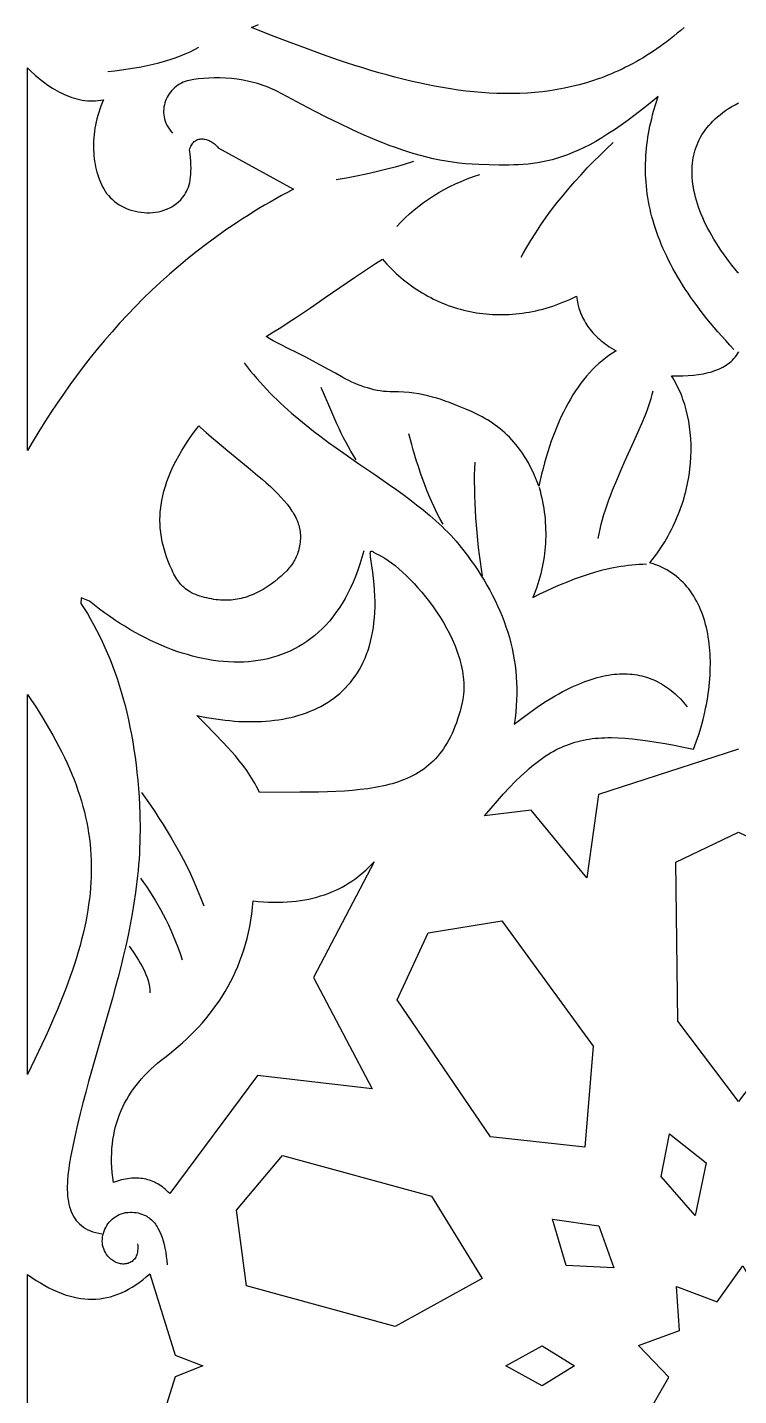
# Model space of a CAD drawing. Extents: x -332 to 348, y -263 to 352.
# Drawn here: x -270.8 to -243.5, y 89.7 to 142.4 of the extents above; entities that cross this region are included whole.
import ezdxf

# ---------------------------------------------------------------- set-up
doc = ezdxf.new("R2010")
doc.units = 0
doc.layers.add('LAYER_1', color=18, linetype='CONTINUOUS')
doc.layers.add('LAYER_2', color=174, linetype='CONTINUOUS')

msp = doc.modelspace()

# ---------------------------------------------------------------- linework, layer by layer
at = {"layer": 'LAYER_1'}
for points in [[(-245.561, 142.416), (-245.564, 142.413), (-245.694, 142.299), (-245.824, 142.189), (-245.954, 142.081), (-246.085, 141.977), (-246.216, 141.876), (-246.348, 141.777), (-246.48, 141.681), (-246.612, 141.589), (-246.744, 141.499), (-246.877, 141.412), (-247.01, 141.327), (-247.144, 141.245), (-247.278, 141.166), (-247.412, 141.09), (-247.546, 141.016), (-247.681, 140.945), (-247.816, 140.877), (-247.951, 140.81), (-248.087, 140.747), (-248.223, 140.686), (-248.36, 140.627), (-248.496, 140.571), (-248.633, 140.517), (-248.771, 140.465), (-248.909, 140.416), (-249.044, 140.37), (-249.324, 140.282), (-249.603, 140.204), (-249.883, 140.134), (-250.165, 140.073), (-250.448, 140.02), (-250.733, 139.975), (-251.019, 139.939), (-251.307, 139.909), (-251.596, 139.888), (-251.887, 139.873), (-252.178, 139.866), (-252.472, 139.866), (-252.767, 139.873), (-253.063, 139.886), (-253.36, 139.906), (-253.658, 139.932), (-253.958, 139.964), (-254.259, 140.002), (-254.56, 140.046), (-254.863, 140.096), (-255.167, 140.151), (-255.472, 140.211), (-255.777, 140.276), (-256.083, 140.345), (-256.39, 140.42), (-256.697, 140.499), (-257.005, 140.582), (-257.314, 140.669), (-257.623, 140.759), (-257.932, 140.854), (-258.241, 140.951), (-258.551, 141.052), (-258.86, 141.156), (-259.482, 141.372), (-260.102, 141.597), (-260.722, 141.83), (-261.341, 142.069), (-261.958, 142.312), (-262.217, 142.415), (-261.948, 142.523)], [(-243.463, 132.951), (-243.488, 132.98), (-243.608, 133.123), (-243.723, 133.265), (-243.835, 133.408), (-243.942, 133.55), (-244.045, 133.693), (-244.145, 133.835), (-244.239, 133.976), (-244.33, 134.117), (-244.417, 134.258), (-244.499, 134.398), (-244.577, 134.538), (-244.651, 134.676), (-244.721, 134.814), (-244.786, 134.951), (-244.847, 135.087), (-244.904, 135.222), (-244.957, 135.356), (-245.005, 135.489), (-245.049, 135.62), (-245.088, 135.75), (-245.124, 135.879), (-245.155, 136.006), (-245.182, 136.131), (-245.205, 136.255), (-245.223, 136.377), (-245.238, 136.497), (-245.248, 136.616), (-245.255, 136.733), (-245.257, 136.848), (-245.255, 136.961), (-245.25, 137.072), (-245.24, 137.182), (-245.226, 137.289), (-245.209, 137.395), (-245.188, 137.499), (-245.162, 137.602), (-245.133, 137.702), (-245.1, 137.802), (-245.063, 137.899), (-245.022, 137.996), (-244.977, 138.091), (-244.927, 138.184), (-244.874, 138.276), (-244.815, 138.367), (-244.753, 138.457), (-244.686, 138.546), (-244.613, 138.634), (-244.536, 138.72), (-244.454, 138.805), (-244.367, 138.889), (-244.275, 138.972), (-244.177, 139.053), (-244.073, 139.133), (-243.964, 139.211), (-243.85, 139.288), (-243.729, 139.363), (-243.602, 139.436), (-243.47, 139.507), (-243.463, 139.511)], [(-243.463, 114.632), (-248.853, 112.884), (-249.305, 109.669), (-251.448, 112.275), (-253.239, 112.059), (-252.988, 112.357), (-252.745, 112.638), (-252.51, 112.901), (-252.281, 113.146), (-252.059, 113.375), (-251.842, 113.588), (-251.629, 113.784), (-251.524, 113.876), (-251.419, 113.965), (-251.315, 114.049), (-251.212, 114.13), (-251.109, 114.207), (-251.007, 114.281), (-250.905, 114.351), (-250.803, 114.417), (-250.7, 114.48), (-250.598, 114.539), (-250.496, 114.595), (-250.393, 114.647), (-250.29, 114.696), (-250.186, 114.742), (-250.082, 114.785), (-249.977, 114.824), (-249.871, 114.861), (-249.764, 114.894), (-249.656, 114.924), (-249.547, 114.951), (-249.436, 114.976), (-249.324, 114.997), (-249.211, 115.016), (-249.096, 115.032), (-248.98, 115.045), (-248.861, 115.055), (-248.741, 115.063), (-248.618, 115.068), (-248.494, 115.071), (-248.367, 115.071), (-248.106, 115.064), (-247.835, 115.047), (-247.553, 115.022), (-247.259, 114.988), (-246.952, 114.946), (-246.632, 114.896), (-246.297, 114.839), (-245.946, 114.774), (-245.58, 114.703), (-245.196, 114.626), (-245.092, 114.909), (-244.996, 115.194), (-244.91, 115.481), (-244.832, 115.768), (-244.764, 116.056), (-244.733, 116.199), (-244.705, 116.343), (-244.679, 116.486), (-244.655, 116.629), (-244.634, 116.771), (-244.615, 116.913), (-244.598, 117.055), (-244.584, 117.196), (-244.573, 117.336), (-244.563, 117.475), (-244.557, 117.614), (-244.553, 117.752), (-244.551, 117.889), (-244.552, 118.025), (-244.556, 118.16), (-244.562, 118.293), (-244.57, 118.425), (-244.582, 118.557), (-244.596, 118.686), (-244.612, 118.814), (-244.631, 118.941), (-244.653, 119.066), (-244.678, 119.19), (-244.705, 119.312), (-244.735, 119.431), (-244.768, 119.549), (-244.804, 119.666), (-244.842, 119.78), (-244.883, 119.892), (-244.927, 120.001), (-244.974, 120.109), (-245.024, 120.214), (-245.077, 120.317), (-245.132, 120.418), (-245.191, 120.516), (-245.252, 120.611), (-245.316, 120.704), (-245.383, 120.794), (-245.454, 120.881), (-245.527, 120.965), (-245.603, 121.046), (-245.682, 121.125), (-245.765, 121.2), (-245.85, 121.272), (-245.938, 121.341), (-246.03, 121.406), (-246.125, 121.469), (-246.223, 121.527), (-246.324, 121.583), (-246.428, 121.634), (-246.535, 121.682), (-246.646, 121.726), (-246.759, 121.767), (-246.876, 121.803), (-246.787, 121.916), (-246.701, 122.029), (-246.617, 122.143), (-246.537, 122.259), (-246.458, 122.375), (-246.383, 122.491), (-246.31, 122.609), (-246.24, 122.727), (-246.173, 122.845), (-246.108, 122.965), (-246.046, 123.084), (-245.986, 123.205), (-245.929, 123.325), (-245.875, 123.446), (-245.823, 123.568), (-245.774, 123.69), (-245.727, 123.811), (-245.682, 123.934), (-245.641, 124.056), (-245.601, 124.179), (-245.564, 124.301), (-245.53, 124.424), (-245.498, 124.546), (-245.468, 124.669), (-245.441, 124.791), (-245.416, 124.914), (-245.393, 125.036), (-245.373, 125.157), (-245.339, 125.4), (-245.314, 125.642), (-245.299, 125.881), (-245.292, 126.118), (-245.294, 126.353), (-245.304, 126.584), (-245.323, 126.813), (-245.35, 127.037), (-245.386, 127.258), (-245.429, 127.474), (-245.48, 127.685), (-245.539, 127.892), (-245.606, 128.092), (-245.642, 128.191), (-245.68, 128.287), (-245.72, 128.382), (-245.761, 128.476), (-245.805, 128.568), (-245.85, 128.658), (-245.897, 128.747), (-245.946, 128.833), (-245.996, 128.918), (-246.049, 129.001), (-245.829, 128.996), (-245.615, 128.998), (-245.406, 129.008), (-245.203, 129.024), (-245.007, 129.049), (-244.818, 129.081), (-244.726, 129.101), (-244.637, 129.122), (-244.549, 129.145), (-244.464, 129.171), (-244.381, 129.199), (-244.301, 129.229), (-244.223, 129.262), (-244.148, 129.296), (-244.075, 129.334), (-244.005, 129.373), (-243.937, 129.415), (-243.873, 129.459), (-243.811, 129.506), (-243.753, 129.556), (-243.697, 129.608), (-243.645, 129.662), (-243.596, 129.719), (-243.55, 129.779), (-243.507, 129.842), (-243.468, 129.907), (-243.468, 129.925), (-243.463, 129.916)], [(-270.841, 87.361), (-270.841, 94.403), (-270.671, 94.285), (-270.502, 94.175), (-270.337, 94.073), (-270.173, 93.979), (-270.011, 93.893), (-269.851, 93.814), (-269.693, 93.743), (-269.537, 93.679), (-269.383, 93.623), (-269.23, 93.575), (-269.079, 93.535), (-268.929, 93.502), (-268.781, 93.477), (-268.634, 93.459), (-268.488, 93.449), (-268.344, 93.446), (-268.2, 93.451), (-268.058, 93.464), (-267.917, 93.484), (-267.776, 93.511), (-267.636, 93.546), (-267.497, 93.589), (-267.358, 93.639), (-267.22, 93.697), (-267.083, 93.762), (-266.946, 93.834), (-266.809, 93.914), (-266.672, 94.001), (-266.536, 94.096), (-266.399, 94.198), (-266.263, 94.307), (-266.126, 94.424), (-265.147, 91.298), (-264.085, 90.882), (-265.147, 90.466), (-266.126, 87.34)]]:
    msp.add_lwpolyline(points, dxfattribs=at)
for points in [[(-270.694, 140.718), (-270.541, 140.581), (-270.382, 140.447), (-270.217, 140.318), (-270.047, 140.195), (-269.872, 140.079), (-269.783, 140.025), (-269.692, 139.973), (-269.601, 139.923), (-269.508, 139.876), (-269.414, 139.832), (-269.319, 139.791), (-269.224, 139.753), (-269.127, 139.719), (-269.03, 139.688), (-268.932, 139.661), (-268.833, 139.637), (-268.733, 139.618), (-268.632, 139.603), (-268.531, 139.593), (-268.429, 139.587), (-268.327, 139.586), (-268.224, 139.589), (-268.12, 139.598), (-268.017, 139.612), (-267.912, 139.631), (-267.963, 139.509), (-268.011, 139.386), (-268.054, 139.263), (-268.094, 139.14), (-268.13, 139.017), (-268.163, 138.895), (-268.191, 138.772), (-268.217, 138.65), (-268.238, 138.529), (-268.256, 138.408), (-268.271, 138.287), (-268.282, 138.168), (-268.29, 138.05), (-268.294, 137.932), (-268.296, 137.816), (-268.294, 137.701), (-268.288, 137.587), (-268.28, 137.475), (-268.268, 137.364), (-268.254, 137.255), (-268.236, 137.148), (-268.215, 137.042), (-268.191, 136.939), (-268.165, 136.838), (-268.135, 136.739), (-268.103, 136.642), (-268.067, 136.547), (-268.029, 136.456), (-267.989, 136.366), (-267.945, 136.28), (-267.899, 136.196), (-267.851, 136.115), (-267.789, 136.025), (-267.721, 135.939), (-267.647, 135.858), (-267.568, 135.782), (-267.485, 135.711), (-267.396, 135.645), (-267.304, 135.585), (-267.208, 135.529), (-267.108, 135.479), (-267.006, 135.435), (-266.901, 135.395), (-266.793, 135.362), (-266.684, 135.334), (-266.574, 135.311), (-266.463, 135.295), (-266.351, 135.284), (-266.238, 135.279), (-266.126, 135.28), (-266.015, 135.287), (-265.905, 135.3), (-265.795, 135.319), (-265.688, 135.344), (-265.583, 135.376), (-265.48, 135.414), (-265.38, 135.459), (-265.284, 135.51), (-265.191, 135.567), (-265.103, 135.632), (-265.018, 135.703), (-264.939, 135.78), (-264.865, 135.865), (-264.797, 135.957), (-264.752, 136.027), (-264.711, 136.102), (-264.675, 136.182), (-264.643, 136.266), (-264.616, 136.355), (-264.592, 136.449), (-264.573, 136.549), (-264.559, 136.653), (-264.549, 136.763), (-264.543, 136.879), (-264.541, 137), (-264.544, 137.127), (-264.552, 137.26), (-264.564, 137.399), (-264.58, 137.545), (-264.6, 137.697), (-264.585, 137.749), (-264.567, 137.798), (-264.547, 137.843), (-264.525, 137.884), (-264.501, 137.922), (-264.474, 137.957), (-264.446, 137.988), (-264.416, 138.015), (-264.384, 138.04), (-264.351, 138.061), (-264.317, 138.079), (-264.281, 138.094), (-264.244, 138.105), (-264.206, 138.113), (-264.168, 138.119), (-264.128, 138.121), (-264.088, 138.12), (-264.047, 138.117), (-264.006, 138.11), (-263.965, 138.101), (-263.923, 138.088), (-263.882, 138.073), (-263.84, 138.055), (-263.799, 138.035), (-263.758, 138.012), (-263.718, 137.986), (-263.678, 137.958), (-263.638, 137.927), (-263.6, 137.893), (-263.562, 137.858), (-263.526, 137.819), (-263.491, 137.779), (-260.601, 136.182), (-260.828, 136.061), (-261.053, 135.939), (-261.275, 135.815), (-261.495, 135.69), (-261.712, 135.564), (-261.926, 135.436), (-262.138, 135.307), (-262.347, 135.176), (-262.554, 135.045), (-262.758, 134.911), (-262.96, 134.777), (-263.16, 134.641), (-263.357, 134.504), (-263.551, 134.366), (-263.934, 134.085), (-264.307, 133.8), (-264.672, 133.509), (-265.027, 133.214), (-265.375, 132.915), (-265.713, 132.611), (-266.044, 132.302), (-266.367, 131.989), (-266.682, 131.672), (-266.989, 131.352), (-267.29, 131.027), (-267.583, 130.698), (-267.869, 130.365), (-268.149, 130.029), (-268.422, 129.69), (-268.689, 129.347), (-268.949, 129.001), (-269.204, 128.651), (-269.453, 128.299), (-269.697, 127.943), (-269.936, 127.585), (-270.169, 127.224), (-270.398, 126.861), (-270.621, 126.495), (-270.841, 126.126), (-270.841, 140.858)], [(-257.088, 133.395), (-257.003, 133.299), (-256.915, 133.206), (-256.826, 133.115), (-256.735, 133.026), (-256.643, 132.939), (-256.549, 132.854), (-256.454, 132.771), (-256.357, 132.691), (-256.259, 132.612), (-256.16, 132.536), (-256.059, 132.462), (-255.957, 132.391), (-255.853, 132.321), (-255.748, 132.254), (-255.642, 132.19), (-255.535, 132.127), (-255.427, 132.067), (-255.317, 132.009), (-255.207, 131.954), (-255.095, 131.9), (-254.982, 131.85), (-254.868, 131.801), (-254.754, 131.755), (-254.638, 131.712), (-254.521, 131.671), (-254.404, 131.632), (-254.285, 131.596), (-254.166, 131.562), (-254.046, 131.531), (-253.925, 131.502), (-253.803, 131.476), (-253.681, 131.452), (-253.558, 131.431), (-253.434, 131.413), (-253.31, 131.397), (-253.185, 131.384), (-253.06, 131.373), (-252.934, 131.365), (-252.808, 131.36), (-252.681, 131.357), (-252.554, 131.357), (-252.426, 131.359), (-252.298, 131.365), (-252.169, 131.373), (-252.041, 131.384), (-251.912, 131.397), (-251.782, 131.413), (-251.653, 131.433), (-251.523, 131.455), (-251.394, 131.479), (-251.264, 131.507), (-251.134, 131.537), (-251.004, 131.57), (-250.874, 131.607), (-250.744, 131.646), (-250.614, 131.687), (-250.484, 131.732), (-250.354, 131.78), (-250.224, 131.831), (-250.094, 131.884), (-249.965, 131.941), (-249.836, 132.001), (-249.707, 132.063), (-249.683, 131.91), (-249.651, 131.759), (-249.61, 131.61), (-249.587, 131.537), (-249.562, 131.464), (-249.534, 131.392), (-249.504, 131.321), (-249.472, 131.25), (-249.437, 131.18), (-249.4, 131.111), (-249.361, 131.043), (-249.319, 130.976), (-249.275, 130.909), (-249.228, 130.843), (-249.178, 130.778), (-249.126, 130.714), (-249.071, 130.65), (-249.013, 130.588), (-248.952, 130.526), (-248.889, 130.466), (-248.822, 130.406), (-248.753, 130.347), (-248.681, 130.289), (-248.605, 130.232), (-248.527, 130.176), (-248.445, 130.121), (-248.361, 130.067), (-248.273, 130.014), (-248.182, 129.962), (-248.321, 129.874), (-248.457, 129.782), (-248.59, 129.683), (-248.719, 129.58), (-248.846, 129.471), (-248.969, 129.357), (-249.089, 129.238), (-249.205, 129.114), (-249.319, 128.985), (-249.429, 128.851), (-249.537, 128.712), (-249.642, 128.568), (-249.743, 128.419), (-249.842, 128.265), (-249.937, 128.107), (-250.03, 127.944), (-250.12, 127.777), (-250.207, 127.605), (-250.292, 127.428), (-250.373, 127.248), (-250.452, 127.062), (-250.529, 126.873), (-250.602, 126.679), (-250.673, 126.481), (-250.742, 126.278), (-250.808, 126.072), (-250.871, 125.862), (-250.932, 125.647), (-250.991, 125.429), (-251.047, 125.207), (-251.101, 124.98), (-251.152, 124.751), (-251.215, 124.914), (-251.279, 125.072), (-251.346, 125.224), (-251.414, 125.369), (-251.484, 125.509), (-251.556, 125.644), (-251.63, 125.773), (-251.706, 125.897), (-251.783, 126.016), (-251.862, 126.13), (-251.943, 126.24), (-252.026, 126.345), (-252.11, 126.445), (-252.195, 126.541), (-252.282, 126.633), (-252.371, 126.721), (-252.461, 126.805), (-252.552, 126.885), (-252.645, 126.962), (-252.739, 127.036), (-252.834, 127.106), (-252.931, 127.174), (-253.029, 127.238), (-253.128, 127.3), (-253.229, 127.359), (-253.33, 127.416), (-253.536, 127.522), (-253.747, 127.621), (-253.961, 127.713), (-254.281, 127.844), (-254.598, 127.969), (-254.758, 128.027), (-254.919, 128.083), (-255.083, 128.135), (-255.25, 128.183), (-255.42, 128.228), (-255.594, 128.267), (-255.774, 128.302), (-255.959, 128.33), (-256.151, 128.353), (-256.35, 128.37), (-256.557, 128.379), (-256.773, 128.382), (-256.892, 128.384), (-257.012, 128.39), (-257.133, 128.402), (-257.255, 128.419), (-257.377, 128.44), (-257.5, 128.466), (-257.622, 128.497), (-257.745, 128.531), (-257.867, 128.569), (-257.989, 128.612), (-258.109, 128.658), (-258.229, 128.708), (-258.347, 128.761), (-258.464, 128.817), (-258.579, 128.877), (-258.692, 128.939), (-258.979, 129.101), (-259.244, 129.248), (-259.719, 129.503), (-260.128, 129.714), (-260.486, 129.893), (-260.804, 130.051), (-261.096, 130.2), (-261.376, 130.351), (-261.514, 130.43), (-261.655, 130.514), (-261.371, 130.688), (-261.087, 130.866), (-260.802, 131.05), (-260.516, 131.237), (-259.945, 131.621), (-259.376, 132.01), (-258.255, 132.78), (-257.708, 133.146), (-257.439, 133.322), (-257.173, 133.492)], [(-264.172, 127.007), (-263.96, 126.818), (-263.748, 126.634), (-263.538, 126.455), (-263.126, 126.113), (-262.341, 125.471), (-261.977, 125.168), (-261.807, 125.022), (-261.643, 124.877), (-261.486, 124.735), (-261.338, 124.594), (-261.199, 124.456), (-261.07, 124.32), (-260.951, 124.185), (-260.842, 124.053), (-260.741, 123.919), (-260.698, 123.859), (-260.655, 123.795), (-260.616, 123.732), (-260.579, 123.67), (-260.545, 123.608), (-260.513, 123.546), (-260.484, 123.485), (-260.458, 123.425), (-260.435, 123.365), (-260.414, 123.305), (-260.395, 123.245), (-260.379, 123.186), (-260.365, 123.126), (-260.354, 123.066), (-260.345, 123.005), (-260.338, 122.944), (-260.334, 122.881), (-260.332, 122.817), (-260.333, 122.739), (-260.336, 122.663), (-260.342, 122.59), (-260.35, 122.519), (-260.36, 122.451), (-260.373, 122.385), (-260.388, 122.321), (-260.405, 122.259), (-260.424, 122.198), (-260.445, 122.139), (-260.468, 122.081), (-260.493, 122.025), (-260.52, 121.969), (-260.549, 121.914), (-260.58, 121.859), (-260.614, 121.805), (-260.65, 121.752), (-260.688, 121.699), (-260.728, 121.646), (-260.771, 121.594), (-260.816, 121.542), (-260.86, 121.493), (-260.965, 121.386), (-261.075, 121.283), (-261.195, 121.181), (-261.322, 121.08), (-261.456, 120.981), (-261.614, 120.872), (-261.687, 120.825), (-261.763, 120.779), (-261.84, 120.735), (-261.916, 120.693), (-261.993, 120.654), (-262.069, 120.618), (-262.145, 120.584), (-262.222, 120.552), (-262.299, 120.523), (-262.375, 120.496), (-262.452, 120.471), (-262.529, 120.449), (-262.607, 120.43), (-262.685, 120.412), (-262.763, 120.397), (-262.841, 120.385), (-262.92, 120.374), (-263, 120.367), (-263.08, 120.361), (-263.161, 120.358), (-263.242, 120.357), (-263.325, 120.359), (-263.408, 120.364), (-263.492, 120.371), (-263.578, 120.38), (-263.664, 120.393), (-263.752, 120.408), (-263.84, 120.426), (-263.93, 120.446), (-264.021, 120.47), (-264.199, 120.521), (-264.28, 120.548), (-264.361, 120.578), (-264.441, 120.612), (-264.518, 120.649), (-264.594, 120.691), (-264.669, 120.739), (-264.748, 120.797), (-264.78, 120.824), (-264.818, 120.857), (-264.855, 120.892), (-264.893, 120.93), (-264.93, 120.971), (-264.968, 121.015), (-265.006, 121.063), (-265.044, 121.114), (-265.083, 121.17), (-265.121, 121.229), (-265.159, 121.293), (-265.198, 121.362), (-265.236, 121.436), (-265.273, 121.514), (-265.357, 121.702), (-265.432, 121.888), (-265.498, 122.072), (-265.556, 122.254), (-265.606, 122.433), (-265.647, 122.612), (-265.682, 122.793), (-265.695, 122.877), (-265.707, 122.965), (-265.717, 123.053), (-265.725, 123.141), (-265.731, 123.228), (-265.735, 123.316), (-265.737, 123.403), (-265.737, 123.491), (-265.735, 123.579), (-265.732, 123.667), (-265.726, 123.755), (-265.718, 123.843), (-265.709, 123.932), (-265.697, 124.02), (-265.683, 124.11), (-265.668, 124.196), (-265.63, 124.38), (-265.584, 124.563), (-265.53, 124.748), (-265.467, 124.936), (-265.395, 125.126), (-265.314, 125.319), (-265.223, 125.515), (-265.124, 125.714), (-265.015, 125.916), (-264.896, 126.122), (-264.767, 126.331), (-264.629, 126.543), (-264.481, 126.758), (-264.323, 126.977), (-264.247, 127.077)], [(-257.575, 122.245), (-257.546, 122.232), (-257.512, 122.213), (-257.425, 122.162), (-257.374, 122.133), (-257.316, 122.104), (-257.203, 122.047), (-257.084, 121.976), (-256.957, 121.893), (-256.825, 121.797), (-256.688, 121.691), (-256.546, 121.573), (-256.402, 121.445), (-256.255, 121.306), (-256.106, 121.159), (-255.956, 121.002), (-255.807, 120.838), (-255.658, 120.666), (-255.511, 120.486), (-255.366, 120.3), (-255.224, 120.107), (-255.087, 119.91), (-254.954, 119.707), (-254.827, 119.499), (-254.706, 119.288), (-254.593, 119.073), (-254.488, 118.855), (-254.439, 118.745), (-254.392, 118.635), (-254.348, 118.524), (-254.306, 118.413), (-254.267, 118.302), (-254.23, 118.19), (-254.197, 118.078), (-254.166, 117.967), (-254.138, 117.855), (-254.114, 117.743), (-254.093, 117.631), (-254.075, 117.519), (-254.061, 117.408), (-254.05, 117.296), (-254.043, 117.186), (-254.039, 117.075), (-254.04, 116.965), (-254.044, 116.856), (-254.053, 116.747), (-254.066, 116.639), (-254.083, 116.532), (-254.104, 116.426), (-254.144, 116.257), (-254.186, 116.095), (-254.231, 115.937), (-254.279, 115.785), (-254.329, 115.639), (-254.382, 115.497), (-254.437, 115.361), (-254.495, 115.229), (-254.556, 115.103), (-254.619, 114.981), (-254.685, 114.864), (-254.754, 114.752), (-254.825, 114.644), (-254.899, 114.541), (-254.975, 114.442), (-255.055, 114.347), (-255.136, 114.256), (-255.221, 114.17), (-255.308, 114.087), (-255.397, 114.008), (-255.489, 113.933), (-255.584, 113.862), (-255.682, 113.794), (-255.782, 113.73), (-255.884, 113.669), (-255.99, 113.612), (-256.097, 113.558), (-256.208, 113.507), (-256.321, 113.459), (-256.437, 113.413), (-256.555, 113.371), (-256.676, 113.332), (-256.799, 113.295), (-256.925, 113.26), (-257.054, 113.229), (-257.185, 113.199), (-257.319, 113.172), (-257.455, 113.147), (-257.736, 113.103), (-258.027, 113.067), (-258.328, 113.038), (-258.64, 113.015), (-258.962, 112.997), (-259.294, 112.984), (-259.636, 112.975), (-259.989, 112.969), (-260.352, 112.966), (-261.906, 112.962), (-261.961, 113.074), (-262.018, 113.184), (-262.077, 113.292), (-262.138, 113.398), (-262.201, 113.502), (-262.265, 113.604), (-262.399, 113.802), (-262.539, 113.994), (-262.683, 114.181), (-262.833, 114.363), (-262.988, 114.541), (-263.146, 114.716), (-263.307, 114.888), (-263.638, 115.231), (-263.976, 115.574), (-264.317, 115.925), (-264.135, 115.886), (-263.952, 115.851), (-263.77, 115.819), (-263.589, 115.79), (-263.409, 115.765), (-263.229, 115.743), (-263.05, 115.724), (-262.872, 115.709), (-262.696, 115.697), (-262.52, 115.69), (-262.346, 115.685), (-262.173, 115.685), (-262.002, 115.688), (-261.833, 115.694), (-261.665, 115.705), (-261.499, 115.719), (-261.334, 115.738), (-261.172, 115.76), (-261.012, 115.786), (-260.854, 115.816), (-260.699, 115.85), (-260.545, 115.888), (-260.395, 115.931), (-260.247, 115.977), (-260.101, 116.028), (-259.959, 116.083), (-259.819, 116.142), (-259.682, 116.205), (-259.548, 116.273), (-259.418, 116.345), (-259.291, 116.421), (-259.167, 116.502), (-259.047, 116.588), (-258.93, 116.678), (-258.817, 116.773), (-258.708, 116.872), (-258.602, 116.976), (-258.501, 117.084), (-258.403, 117.198), (-258.31, 117.316), (-258.221, 117.439), (-258.137, 117.566), (-258.057, 117.699), (-257.981, 117.837), (-257.91, 117.979), (-257.844, 118.127), (-257.783, 118.28), (-257.727, 118.437), (-257.675, 118.6), (-257.629, 118.769), (-257.589, 118.942), (-257.553, 119.12), (-257.523, 119.304), (-257.499, 119.494), (-257.48, 119.688), (-257.467, 119.888), (-257.46, 120.094), (-257.458, 120.305), (-257.463, 120.521), (-257.474, 120.743), (-257.491, 120.971), (-257.515, 121.204), (-257.545, 121.444), (-257.581, 121.688), (-257.619, 121.936), (-257.631, 122.029), (-257.638, 122.103), (-257.64, 122.161), (-257.638, 122.202), (-257.63, 122.23), (-257.624, 122.239), (-257.617, 122.245), (-257.609, 122.249), (-257.599, 122.25)], [(-270.685, 116.504), (-270.534, 116.276), (-270.389, 116.049), (-270.248, 115.825), (-270.113, 115.602), (-269.983, 115.381), (-269.858, 115.162), (-269.739, 114.944), (-269.625, 114.728), (-269.515, 114.514), (-269.411, 114.3), (-269.312, 114.088), (-269.218, 113.876), (-269.129, 113.666), (-269.046, 113.457), (-268.967, 113.248), (-268.893, 113.04), (-268.824, 112.833), (-268.761, 112.626), (-268.702, 112.419), (-268.648, 112.212), (-268.6, 112.006), (-268.556, 111.8), (-268.517, 111.594), (-268.483, 111.387), (-268.454, 111.18), (-268.43, 110.973), (-268.411, 110.765), (-268.396, 110.557), (-268.387, 110.348), (-268.382, 110.139), (-268.382, 109.928), (-268.387, 109.716), (-268.396, 109.504), (-268.411, 109.29), (-268.43, 109.075), (-268.454, 108.858), (-268.483, 108.64), (-268.516, 108.421), (-268.554, 108.199), (-268.597, 107.976), (-268.645, 107.751), (-268.697, 107.524), (-268.753, 107.294), (-268.815, 107.063), (-268.881, 106.829), (-268.951, 106.593), (-269.027, 106.354), (-269.106, 106.113), (-269.191, 105.869), (-269.279, 105.622), (-269.373, 105.372), (-269.471, 105.119), (-269.573, 104.863), (-269.68, 104.603), (-269.791, 104.341), (-269.907, 104.075), (-270.027, 103.805), (-270.152, 103.531), (-270.281, 103.254), (-270.552, 102.688), (-270.841, 102.106), (-270.841, 116.735)], [(-241.051, 110.27), (-241.123, 104.149), (-243.463, 101.055), (-245.803, 104.149), (-245.875, 110.27), (-243.463, 111.436)], [(-259.822, 105.839), (-257.574, 101.552), (-261.989, 102.056), (-265.361, 97.517), (-265.416, 97.573), (-265.472, 97.626), (-265.529, 97.677), (-265.587, 97.724), (-265.645, 97.769), (-265.704, 97.811), (-265.764, 97.851), (-265.825, 97.887), (-265.887, 97.921), (-265.949, 97.952), (-266.012, 97.981), (-266.077, 98.006), (-266.141, 98.029), (-266.207, 98.049), (-266.274, 98.066), (-266.341, 98.081), (-266.409, 98.092), (-266.478, 98.101), (-266.548, 98.108), (-266.618, 98.111), (-266.69, 98.112), (-266.762, 98.11), (-266.835, 98.105), (-266.909, 98.097), (-266.983, 98.087), (-267.059, 98.074), (-267.135, 98.058), (-267.212, 98.04), (-267.369, 97.994), (-267.529, 97.938), (-267.555, 98.137), (-267.575, 98.332), (-267.589, 98.524), (-267.597, 98.712), (-267.598, 98.897), (-267.594, 99.078), (-267.584, 99.256), (-267.568, 99.43), (-267.546, 99.601), (-267.519, 99.769), (-267.485, 99.933), (-267.446, 100.095), (-267.402, 100.253), (-267.351, 100.408), (-267.296, 100.561), (-267.234, 100.71), (-267.168, 100.857), (-267.096, 101.001), (-267.018, 101.142), (-266.936, 101.28), (-266.848, 101.416), (-266.755, 101.55), (-266.656, 101.681), (-266.553, 101.809), (-266.445, 101.936), (-266.331, 102.059), (-266.213, 102.181), (-266.09, 102.301), (-265.962, 102.418), (-265.829, 102.534), (-265.691, 102.647), (-265.549, 102.758), (-265.375, 102.894), (-265.204, 103.032), (-265.037, 103.173), (-264.874, 103.317), (-264.715, 103.464), (-264.559, 103.614), (-264.407, 103.766), (-264.259, 103.922), (-264.115, 104.081), (-263.976, 104.244), (-263.841, 104.409), (-263.71, 104.578), (-263.583, 104.751), (-263.461, 104.927), (-263.344, 105.106), (-263.232, 105.29), (-263.124, 105.477), (-263.021, 105.668), (-262.923, 105.862), (-262.831, 106.061), (-262.743, 106.264), (-262.661, 106.471), (-262.584, 106.682), (-262.513, 106.897), (-262.447, 107.117), (-262.387, 107.341), (-262.333, 107.569), (-262.284, 107.802), (-262.241, 108.04), (-262.205, 108.282), (-262.174, 108.529), (-262.15, 108.781), (-261.951, 108.762), (-261.756, 108.748), (-261.565, 108.738), (-261.378, 108.733), (-261.194, 108.733), (-261.014, 108.737), (-260.838, 108.746), (-260.665, 108.76), (-260.496, 108.777), (-260.33, 108.799), (-260.167, 108.826), (-260.009, 108.856), (-259.853, 108.891), (-259.701, 108.93), (-259.552, 108.974), (-259.407, 109.021), (-259.264, 109.072), (-259.125, 109.128), (-258.99, 109.187), (-258.857, 109.25), (-258.727, 109.317), (-258.6, 109.388), (-258.477, 109.462), (-258.356, 109.54), (-258.239, 109.622), (-258.124, 109.708), (-258.012, 109.797), (-257.903, 109.889), (-257.796, 109.985), (-257.693, 110.085), (-257.592, 110.187), (-257.494, 110.294)], [(-249.057, 103.194), (-249.377, 99.305), (-253.009, 99.699), (-256.613, 104.981), (-255.416, 107.554), (-252.582, 108.015)], [(-244.716, 98.705), (-245.131, 96.677), (-246.444, 98.179), (-246.12, 99.814)], [(-255.289, 97.412), (-253.338, 94.249), (-256.68, 92.402), (-262.404, 93.959), (-262.785, 96.879), (-261.022, 98.988)], [(-248.848, 96.27), (-248.262, 94.66), (-250.099, 94.75), (-250.629, 96.525)], [(-242.472, 93.254), (-240.847, 93.671), (-241.144, 91.995), (-239.635, 91.253), (-240.924, 90.163), (-240.237, 88.609), (-241.914, 88.616), (-242.371, 86.977), (-243.651, 88.077), (-245.038, 87.12), (-245.322, 88.799), (-246.991, 88.971), (-246.146, 90.443), (-247.315, 91.665), (-245.737, 92.241), (-245.859, 93.94), (-244.286, 93.351), (-243.305, 94.732)], [(-249.786, 90.882), (-251.02, 90.11), (-252.422, 90.882), (-251.02, 91.654)]]:
    msp.add_lwpolyline(points, close=True, dxfattribs=at)
at = {"layer": 'LAYER_2'}
for points in [[(-267.741, 140.71), (-267.474, 140.741), (-267.213, 140.775), (-266.958, 140.813), (-266.709, 140.854), (-266.466, 140.899), (-266.23, 140.947), (-265.999, 140.999), (-265.776, 141.055), (-265.559, 141.115), (-265.349, 141.18), (-265.146, 141.248), (-264.95, 141.32), (-264.761, 141.397), (-264.58, 141.479), (-264.406, 141.565), (-264.239, 141.655)], [(-243.644, 130.013), (-243.805, 130.185), (-243.962, 130.356), (-244.115, 130.526), (-244.264, 130.696), (-244.408, 130.864), (-244.548, 131.032), (-244.683, 131.198), (-244.815, 131.364), (-244.942, 131.529), (-245.065, 131.693), (-245.184, 131.856), (-245.299, 132.019), (-245.41, 132.18), (-245.517, 132.341), (-245.62, 132.501), (-245.719, 132.66), (-245.814, 132.819), (-245.905, 132.977), (-245.993, 133.134), (-246.077, 133.291), (-246.157, 133.447), (-246.233, 133.602), (-246.306, 133.756), (-246.375, 133.91), (-246.44, 134.064), (-246.502, 134.217), (-246.56, 134.369), (-246.615, 134.52), (-246.666, 134.672), (-246.714, 134.822), (-246.759, 134.972), (-246.8, 135.122), (-246.838, 135.271), (-246.872, 135.42), (-246.904, 135.568), (-246.932, 135.716), (-246.957, 135.864), (-246.979, 136.011), (-246.997, 136.158), (-247.013, 136.304), (-247.026, 136.45), (-247.035, 136.596), (-247.042, 136.741), (-247.046, 136.887), (-247.046, 137.032), (-247.044, 137.176), (-247.04, 137.321), (-247.032, 137.465), (-247.022, 137.609), (-247.008, 137.753), (-246.993, 137.896), (-246.974, 138.04), (-246.953, 138.183), (-246.93, 138.326), (-246.904, 138.47), (-246.875, 138.613), (-246.844, 138.756), (-246.81, 138.899), (-246.775, 139.042), (-246.736, 139.184), (-246.653, 139.47), (-246.561, 139.756), (-246.866, 139.503), (-247.161, 139.266), (-247.445, 139.045), (-247.72, 138.84), (-247.986, 138.649), (-248.243, 138.473), (-248.492, 138.31), (-248.733, 138.161), (-248.966, 138.024), (-249.193, 137.899), (-249.414, 137.786), (-249.629, 137.684), (-249.839, 137.593), (-250.044, 137.511), (-250.244, 137.439), (-250.441, 137.376), (-250.635, 137.321), (-250.825, 137.274), (-251.013, 137.234), (-251.2, 137.201), (-251.385, 137.175), (-251.569, 137.153), (-251.753, 137.137), (-251.936, 137.126), (-252.121, 137.119), (-252.306, 137.115), (-252.682, 137.115), (-253.069, 137.124), (-253.469, 137.135), (-253.723, 137.146), (-253.975, 137.165), (-254.225, 137.19), (-254.475, 137.223), (-254.723, 137.262), (-254.97, 137.307), (-255.215, 137.359), (-255.46, 137.416), (-255.704, 137.479), (-255.948, 137.548), (-256.19, 137.622), (-256.432, 137.701), (-256.673, 137.784), (-256.913, 137.872), (-257.154, 137.965), (-257.393, 138.061), (-257.633, 138.161), (-257.872, 138.265), (-258.111, 138.372), (-258.351, 138.482), (-258.829, 138.711), (-259.308, 138.949), (-259.788, 139.194), (-260.271, 139.445), (-261.244, 139.957), (-261.344, 140.008), (-261.446, 140.055), (-261.549, 140.099), (-261.654, 140.141), (-261.761, 140.18), (-261.869, 140.217), (-261.978, 140.25), (-262.088, 140.281), (-262.2, 140.31), (-262.311, 140.336), (-262.536, 140.381), (-262.762, 140.416), (-262.987, 140.443), (-263.21, 140.46), (-263.43, 140.47), (-263.645, 140.471), (-263.855, 140.465), (-264.057, 140.452), (-264.25, 140.432), (-264.434, 140.406), (-264.607, 140.374), (-264.686, 140.354), (-264.764, 140.33), (-264.839, 140.3), (-264.911, 140.267), (-264.981, 140.228), (-265.048, 140.186), (-265.112, 140.14), (-265.172, 140.09), (-265.23, 140.037), (-265.283, 139.981), (-265.334, 139.921), (-265.38, 139.859), (-265.422, 139.794), (-265.46, 139.727), (-265.494, 139.657), (-265.524, 139.586), (-265.548, 139.512), (-265.568, 139.438), (-265.583, 139.362), (-265.593, 139.284), (-265.598, 139.206), (-265.597, 139.127), (-265.59, 139.048), (-265.578, 138.968), (-265.56, 138.889), (-265.535, 138.809), (-265.505, 138.73), (-265.468, 138.651), (-265.424, 138.574), (-265.374, 138.497), (-265.316, 138.421), (-265.252, 138.347)], [(-251.834, 133.574), (-251.745, 133.735), (-251.654, 133.893), (-251.467, 134.206), (-251.274, 134.511), (-251.075, 134.81), (-250.87, 135.103), (-250.66, 135.39), (-250.443, 135.672), (-250.222, 135.947), (-249.995, 136.218), (-249.764, 136.483), (-249.529, 136.744), (-249.289, 137.001), (-249.045, 137.253), (-248.797, 137.501), (-248.545, 137.745), (-248.291, 137.986)], [(-255.984, 137.251), (-256.334, 137.141), (-256.69, 137.038), (-257.052, 136.941), (-257.42, 136.85), (-257.794, 136.765), (-258.174, 136.687), (-258.56, 136.615), (-258.952, 136.549)], [(-256.622, 134.744), (-256.465, 134.913), (-256.301, 135.077), (-256.133, 135.234), (-255.958, 135.386), (-255.778, 135.532), (-255.593, 135.671), (-255.401, 135.806), (-255.205, 135.934), (-255.002, 136.056), (-254.795, 136.173), (-254.581, 136.284), (-254.362, 136.388), (-254.137, 136.487), (-253.907, 136.581), (-253.671, 136.668), (-253.43, 136.749)], [(-262.502, 129.502), (-262.382, 129.347), (-262.261, 129.194), (-262.137, 129.045), (-262.012, 128.898), (-261.885, 128.754), (-261.757, 128.612), (-261.627, 128.474), (-261.495, 128.337), (-261.362, 128.203), (-261.228, 128.072), (-261.092, 127.943), (-260.955, 127.816), (-260.678, 127.568), (-260.397, 127.329), (-260.113, 127.096), (-259.826, 126.87), (-259.536, 126.65), (-259.246, 126.435), (-258.954, 126.225), (-258.662, 126.019), (-258.08, 125.616), (-257.503, 125.222), (-256.938, 124.831), (-256.66, 124.635), (-256.388, 124.438), (-256.12, 124.24), (-255.858, 124.039), (-255.602, 123.835), (-255.354, 123.627), (-255.113, 123.415), (-254.995, 123.307), (-254.88, 123.198), (-254.766, 123.088), (-254.655, 122.976), (-254.547, 122.862), (-254.44, 122.747), (-254.337, 122.63), (-254.235, 122.511), (-254.137, 122.391), (-254.041, 122.268), (-253.901, 122.082), (-253.765, 121.894), (-253.633, 121.705), (-253.505, 121.515), (-253.382, 121.323), (-253.264, 121.131), (-253.15, 120.937), (-253.041, 120.742), (-252.936, 120.545), (-252.837, 120.347), (-252.743, 120.147), (-252.654, 119.947), (-252.57, 119.744), (-252.492, 119.541), (-252.419, 119.335), (-252.351, 119.128), (-252.289, 118.92), (-252.233, 118.71), (-252.183, 118.499), (-252.139, 118.285), (-252.1, 118.07), (-252.068, 117.854), (-252.042, 117.635), (-252.023, 117.415), (-252.009, 117.193), (-252.003, 116.97), (-252.003, 116.744), (-252.01, 116.517), (-252.023, 116.288), (-252.044, 116.056), (-252.071, 115.823), (-252.106, 115.588), (-251.801, 115.823), (-251.504, 116.041), (-251.214, 116.243), (-250.931, 116.429), (-250.655, 116.6), (-250.52, 116.679), (-250.387, 116.755), (-250.255, 116.827), (-250.124, 116.896), (-249.996, 116.96), (-249.869, 117.021), (-249.744, 117.078), (-249.62, 117.132), (-249.498, 117.182), (-249.378, 117.229), (-249.259, 117.272), (-249.142, 117.311), (-249.026, 117.348), (-248.912, 117.38), (-248.799, 117.41), (-248.688, 117.436), (-248.578, 117.458), (-248.47, 117.478), (-248.363, 117.494), (-248.258, 117.507), (-248.154, 117.517), (-248.052, 117.523), (-247.951, 117.527), (-247.851, 117.527), (-247.753, 117.525), (-247.656, 117.519), (-247.561, 117.51), (-247.467, 117.499), (-247.374, 117.484), (-247.282, 117.467), (-247.192, 117.446), (-247.103, 117.423), (-247.015, 117.397), (-246.929, 117.368), (-246.844, 117.337), (-246.76, 117.303), (-246.677, 117.266), (-246.595, 117.226), (-246.515, 117.184), (-246.436, 117.14), (-246.358, 117.092), (-246.281, 117.043), (-246.205, 116.99), (-246.13, 116.936), (-246.056, 116.879), (-245.984, 116.819), (-245.912, 116.757), (-245.842, 116.693), (-245.704, 116.558), (-245.57, 116.414), (-245.44, 116.261)], [(-258.181, 125.77), (-258.284, 125.93), (-258.384, 126.095), (-258.481, 126.264), (-258.575, 126.436), (-258.667, 126.612), (-258.756, 126.789), (-258.842, 126.969), (-258.926, 127.149), (-259.089, 127.51), (-259.243, 127.868), (-259.534, 128.555)], [(-248.869, 122.737), (-248.837, 122.917), (-248.799, 123.1), (-248.755, 123.284), (-248.705, 123.469), (-248.65, 123.656), (-248.59, 123.844), (-248.526, 124.033), (-248.458, 124.222), (-248.387, 124.412), (-248.313, 124.602), (-248.157, 124.981), (-247.994, 125.36), (-247.827, 125.735), (-247.495, 126.468), (-247.337, 126.823), (-247.188, 127.169), (-247.052, 127.503), (-246.99, 127.665), (-246.932, 127.823), (-246.879, 127.978), (-246.832, 128.129), (-246.79, 128.276), (-246.754, 128.419)], [(-254.842, 123.283), (-254.962, 123.506), (-255.075, 123.73), (-255.183, 123.953), (-255.285, 124.177), (-255.382, 124.4), (-255.473, 124.623), (-255.56, 124.845), (-255.642, 125.066), (-255.719, 125.286), (-255.792, 125.504), (-255.861, 125.72), (-255.926, 125.934), (-255.987, 126.147), (-256.045, 126.356), (-256.153, 126.767)], [(-253.328, 121.296), (-253.367, 121.562), (-253.403, 121.834), (-253.438, 122.112), (-253.47, 122.394), (-253.5, 122.678), (-253.527, 122.964), (-253.552, 123.251), (-253.573, 123.537), (-253.591, 123.821), (-253.606, 124.103), (-253.616, 124.381), (-253.623, 124.653), (-253.626, 124.919), (-253.625, 125.178), (-253.619, 125.428), (-253.608, 125.669)], [(-251.141, 124.709), (-251.104, 124.57), (-251.071, 124.432), (-251.04, 124.295), (-251.012, 124.158), (-250.987, 124.022), (-250.965, 123.886), (-250.946, 123.75), (-250.929, 123.616), (-250.916, 123.481), (-250.905, 123.347), (-250.897, 123.213), (-250.892, 123.08), (-250.89, 122.947), (-250.89, 122.814), (-250.894, 122.682), (-250.9, 122.55), (-250.909, 122.418), (-250.921, 122.287), (-250.936, 122.156), (-250.953, 122.025), (-250.973, 121.895), (-250.997, 121.764), (-251.022, 121.634), (-251.051, 121.504), (-251.082, 121.375), (-251.117, 121.245), (-251.154, 121.116), (-251.193, 120.986), (-251.236, 120.857), (-251.281, 120.728), (-251.329, 120.599), (-251.38, 120.471), (-251.118, 120.6), (-250.854, 120.725), (-250.589, 120.846), (-250.322, 120.963), (-250.053, 121.073), (-249.783, 121.178), (-249.512, 121.276), (-249.239, 121.367), (-248.965, 121.449), (-248.69, 121.524), (-248.413, 121.589), (-248.274, 121.618), (-248.135, 121.644), (-247.995, 121.668), (-247.855, 121.689), (-247.715, 121.707), (-247.575, 121.723), (-247.434, 121.736), (-247.293, 121.745), (-247.152, 121.752), (-247.011, 121.756)], [(-257.89, 122.265), (-257.962, 122.005), (-258.039, 121.754), (-258.121, 121.511), (-258.209, 121.277), (-258.302, 121.052), (-258.4, 120.836), (-258.503, 120.628), (-258.611, 120.429), (-258.723, 120.238), (-258.84, 120.055), (-258.962, 119.881), (-259.087, 119.715), (-259.217, 119.556), (-259.351, 119.406), (-259.49, 119.264), (-259.631, 119.13), (-259.777, 119.004), (-259.926, 118.885), (-260.079, 118.774), (-260.235, 118.67), (-260.394, 118.574), (-260.557, 118.486), (-260.722, 118.405), (-260.891, 118.331), (-261.062, 118.264), (-261.236, 118.204), (-261.412, 118.152), (-261.591, 118.106), (-261.772, 118.068), (-261.955, 118.036), (-262.141, 118.011), (-262.328, 117.992), (-262.517, 117.98), (-262.708, 117.975), (-262.9, 117.976), (-263.094, 117.984), (-263.289, 117.997), (-263.486, 118.017), (-263.683, 118.043), (-263.882, 118.076), (-264.081, 118.114), (-264.281, 118.158), (-264.482, 118.208), (-264.683, 118.264), (-264.885, 118.325), (-265.087, 118.392), (-265.289, 118.465), (-265.491, 118.543), (-265.693, 118.626), (-265.895, 118.715), (-266.097, 118.809), (-266.298, 118.908), (-266.498, 119.012), (-266.698, 119.122), (-266.897, 119.236), (-267.095, 119.355), (-267.292, 119.479), (-267.488, 119.607), (-267.683, 119.741), (-267.876, 119.878), (-268.068, 120.021), (-268.258, 120.167), (-268.446, 120.318), (-268.774, 120.453), (-268.784, 120.24), (-268.656, 120.043), (-268.531, 119.843), (-268.41, 119.637), (-268.292, 119.427), (-268.178, 119.213), (-268.067, 118.994), (-267.959, 118.771), (-267.855, 118.543), (-267.755, 118.311), (-267.658, 118.075), (-267.565, 117.834), (-267.475, 117.589), (-267.389, 117.34), (-267.307, 117.087), (-267.228, 116.829), (-267.154, 116.567), (-267.083, 116.301), (-267.016, 116.031), (-266.952, 115.756), (-266.893, 115.478), (-266.838, 115.195), (-266.787, 114.909), (-266.74, 114.618), (-266.697, 114.323), (-266.658, 114.025), (-266.623, 113.722), (-266.592, 113.415), (-266.566, 113.105), (-266.544, 112.79), (-266.526, 112.472), (-266.513, 112.15), (-266.507, 111.925), (-266.503, 111.702), (-266.503, 111.48), (-266.506, 111.259), (-266.511, 111.04), (-266.519, 110.821), (-266.53, 110.604), (-266.544, 110.388), (-266.56, 110.173), (-266.579, 109.959), (-266.599, 109.747), (-266.623, 109.535), (-266.648, 109.324), (-266.676, 109.113), (-266.737, 108.696), (-266.806, 108.281), (-266.882, 107.869), (-266.965, 107.46), (-267.054, 107.053), (-267.148, 106.648), (-267.247, 106.244), (-267.351, 105.842), (-267.458, 105.441), (-267.567, 105.04), (-267.68, 104.64), (-267.909, 103.84), (-268.141, 103.038), (-268.371, 102.232), (-268.484, 101.826), (-268.595, 101.419), (-268.702, 101.009), (-268.806, 100.596), (-268.906, 100.181), (-269.002, 99.763), (-269.092, 99.341), (-269.176, 98.915), (-269.203, 98.764), (-269.227, 98.617), (-269.249, 98.472), (-269.267, 98.331), (-269.281, 98.192), (-269.292, 98.058), (-269.3, 97.926), (-269.303, 97.798), (-269.303, 97.673), (-269.299, 97.552), (-269.291, 97.435), (-269.279, 97.321), (-269.262, 97.212), (-269.241, 97.106), (-269.215, 97.004), (-269.185, 96.907), (-269.15, 96.813), (-269.11, 96.724), (-269.065, 96.639), (-269.015, 96.559), (-268.96, 96.483), (-268.899, 96.411), (-268.833, 96.345), (-268.761, 96.283), (-268.684, 96.225), (-268.601, 96.173), (-268.512, 96.126), (-268.417, 96.083), (-268.315, 96.046), (-268.208, 96.014), (-268.094, 95.988), (-267.973, 95.966)], [(-266.442, 112.954), (-266.107, 112.468), (-265.941, 112.223), (-265.778, 111.974), (-265.616, 111.722), (-265.456, 111.467), (-265.3, 111.207), (-265.146, 110.942), (-264.995, 110.672), (-264.848, 110.397), (-264.704, 110.115), (-264.565, 109.826), (-264.43, 109.53), (-264.299, 109.226), (-264.174, 108.915), (-264.054, 108.594)], [(-266.485, 109.661), (-266.371, 109.498), (-266.258, 109.332), (-266.146, 109.163), (-266.035, 108.99), (-265.927, 108.814), (-265.82, 108.634), (-265.715, 108.449), (-265.612, 108.259), (-265.511, 108.064), (-265.413, 107.863), (-265.317, 107.657), (-265.224, 107.444), (-265.135, 107.224), (-265.048, 106.997), (-264.964, 106.763), (-264.884, 106.521)], [(-266.922, 107.039), (-266.771, 106.825), (-266.627, 106.609), (-266.559, 106.501), (-266.494, 106.392), (-266.433, 106.282), (-266.375, 106.171), (-266.322, 106.059), (-266.275, 105.946), (-266.232, 105.832), (-266.196, 105.717), (-266.167, 105.6), (-266.144, 105.482), (-266.129, 105.362), (-266.121, 105.241)], [(-266.596, 95.579), (-266.59, 95.508), (-266.589, 95.442), (-266.59, 95.379), (-266.596, 95.319), (-266.605, 95.263), (-266.617, 95.21), (-266.632, 95.16), (-266.651, 95.114), (-266.672, 95.071), (-266.696, 95.032), (-266.722, 94.995), (-266.75, 94.962), (-266.781, 94.933), (-266.813, 94.906), (-266.848, 94.882), (-266.884, 94.862), (-266.922, 94.845), (-266.96, 94.83), (-267.001, 94.819), (-267.042, 94.811), (-267.084, 94.806), (-267.126, 94.803), (-267.169, 94.804), (-267.213, 94.808), (-267.256, 94.814), (-267.3, 94.823), (-267.343, 94.836), (-267.386, 94.85), (-267.429, 94.868), (-267.471, 94.889), (-267.512, 94.912), (-267.553, 94.938), (-267.624, 94.991), (-267.689, 95.049), (-267.746, 95.11), (-267.795, 95.175), (-267.838, 95.242), (-267.874, 95.312), (-267.904, 95.384), (-267.926, 95.458), (-267.943, 95.533), (-267.953, 95.61), (-267.957, 95.687), (-267.955, 95.764), (-267.947, 95.841), (-267.934, 95.918), (-267.914, 95.993), (-267.89, 96.068), (-267.86, 96.141), (-267.825, 96.212), (-267.785, 96.281), (-267.741, 96.347), (-267.691, 96.411), (-267.637, 96.47), (-267.579, 96.526), (-267.516, 96.578), (-267.449, 96.625), (-267.378, 96.668), (-267.304, 96.705), (-267.225, 96.736), (-267.143, 96.762), (-267.058, 96.781), (-266.969, 96.793), (-266.877, 96.798), (-266.802, 96.797), (-266.727, 96.792), (-266.652, 96.783), (-266.578, 96.77), (-266.506, 96.752), (-266.434, 96.729), (-266.365, 96.702), (-266.297, 96.67), (-266.248, 96.643), (-266.2, 96.613), (-266.153, 96.581), (-266.109, 96.546), (-266.066, 96.509), (-266.025, 96.469), (-265.986, 96.427), (-265.948, 96.383), (-265.912, 96.337), (-265.878, 96.288), (-265.845, 96.237), (-265.813, 96.185), (-265.755, 96.073), (-265.702, 95.954), (-265.655, 95.827), (-265.613, 95.694), (-265.577, 95.554), (-265.545, 95.408), (-265.517, 95.256), (-265.494, 95.099), (-265.474, 94.936), (-265.459, 94.77)]]:
    msp.add_lwpolyline(points, dxfattribs=at)

doc.saveas('drawing.dxf')
